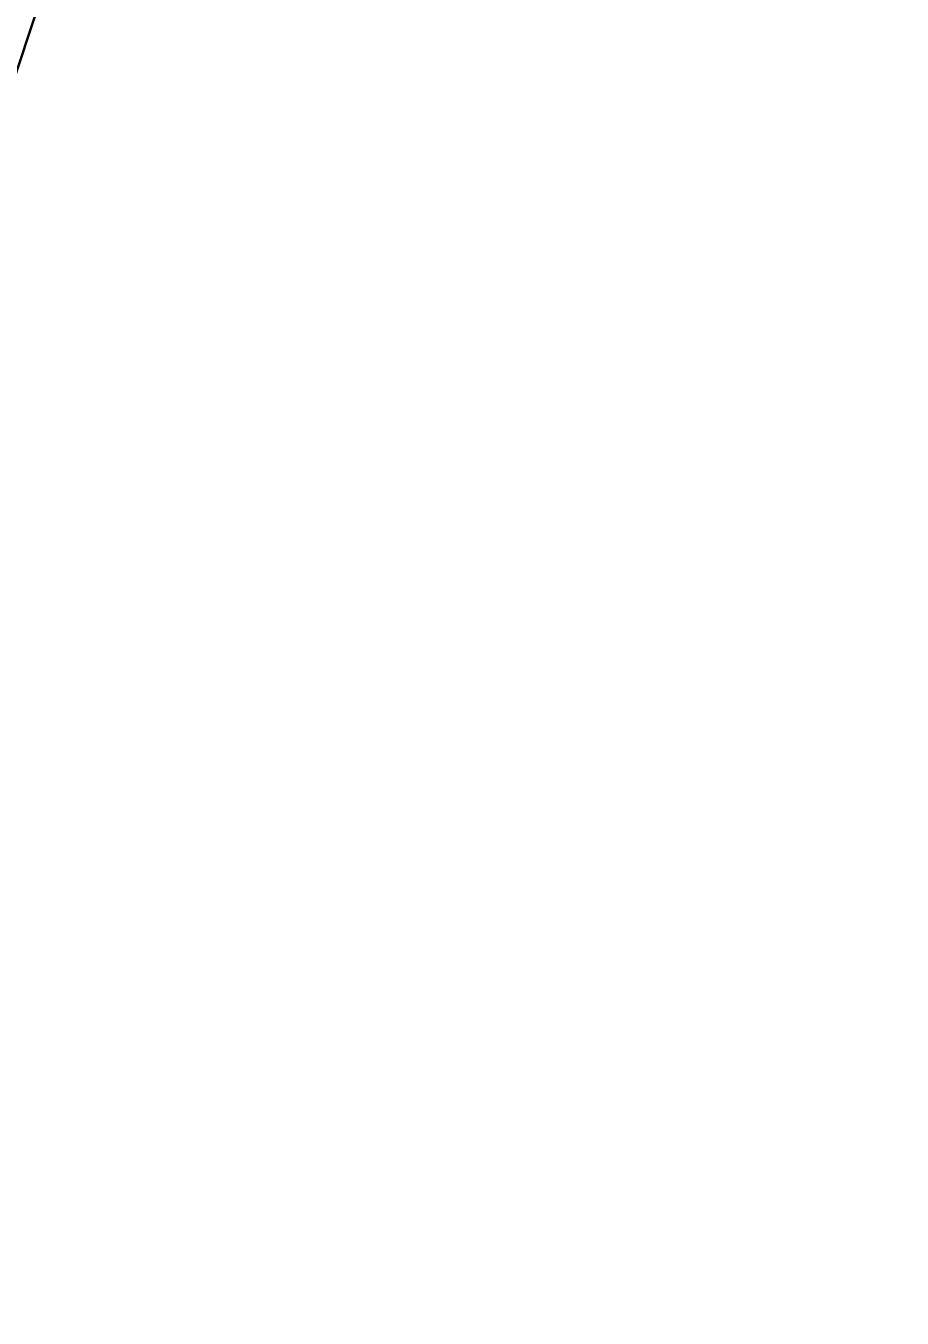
# Model space of a CAD drawing. Header units: metres. Extents: x 2682525 to 2683550, y 1250555 to 1251328.
# Drawn here: x 2683103.63 to 2683105.406, y 1250887.823 to 1250890.443 of the extents above; entities that cross this region are included whole.
import ezdxf

# ---------------------------------------------------------------- set-up
doc = ezdxf.new("R2010")
doc.units = ezdxf.units.M
doc.header["$PDMODE"] = 2
doc.header["$PDSIZE"] = -2
doc.linetypes.add('IMPORT-_23_ISO-07 Punktiert _2_', pattern=[8.889999999999997, 1.27, -7.619999999999997])
doc.linetypes.add('Verdeckt 0_75', pattern=[1.5, 0.75, -0.75])
for name, color, linetype, lineweight, true_color in [('2458 A U1_dwg-1', 9, 'Continuous', 18, 0x808080), ('_23_000 Linien-Punktlinie 0_10', 9, 'IMPORT-_23_ISO-07 Punktiert _2_', 18, 0x808080), ('_23_200 Materialien-Beton', 9, 'Continuous', 18, 0x808080), ('_23_200 Materialien-Kalksandstein', 9, 'Continuous', 18, 0x808080), ('_23_300 Bauteile 3D-Sanitärapparate', 9, 'Continuous', 18, 0x808080), ('_23_300 Bauteile 3D-Wand Aussen', 9, 'Continuous', 18, 0x808080), ('_23_600 Situation-Hoehenlinie primaer-Linien', 9, 'Continuous', 18, 0x808080), ('_23_800 Beschriftung-1_50-Text', 9, 'Continuous', 18, 0x808080), ('_23_Keine', 9, 'Continuous', 18, 0x808080), ('A-DETL-____-MBND-1', 7, 'Continuous', 18, 0xbf6000), ('A-DETL-____-MBND-3', 7, 'Verdeckt 0_75', 25, 0xbf6000), ('Bemassung', 9, 'Continuous', 18, 0x808080)]:
    doc.layers.add(name, color=color, linetype=linetype, lineweight=lineweight, true_color=true_color)
for name, color, linetype, lineweight in [('A-____-____-DIMS', 7, 'Continuous', 9), ('A-DETL-____-MBND', 7, 'Verdeckt 0_75', 18), ('A-DETL-____-MBND-2', 7, 'Verdeckt 0_75', 25), ('Bemassung-1', 7, 'Continuous', 18), ('G-____-____-DIMS', 7, 'Continuous', 9), ('P-PIPE-____-IDEN', 7, 'Continuous', 9)]:
    doc.layers.add(name, color=color, linetype=linetype, lineweight=lineweight)
doc.styles.add('Arial_29', font='arial.ttf', dxfattribs={"width": 0.9, "height": 124.9999999999999})
doc.styles.add('Arial_3', font='arial.ttf', dxfattribs={"height": 125})
doc.styles.add('Arial_31', font='arial.ttf', dxfattribs={"width": 0.9, "height": 200})
doc.styles.add('ISOCP_2', font='isocp___.ttf', dxfattribs={"height": 125.8608217592593})
doc.styles.add('ISOCP_3', font='isocp___.ttf', dxfattribs={"height": 75.51649305555554})
doc.styles.add('ISOCP_7', font='isocp___.ttf', dxfattribs={"height": 151.0329861111111})
doc.dimstyles.new('2_0_mm_-_Arial', dxfattribs={"dimscale": 304.8, "dimtxt": 204.051879991394, "dimasz": 0.2460629921259842, "dimexe": 0.3280839895013123, "dimexo": 0.3280840109072179, "dimgap": 0.08202099737532807, "dimtad": 1, "dimdec": 1, "dimlfac": 0.001, "dimrnd": 0.09999999999999999, "dimzin": 0, "dimdsep": 46, "dimtxsty": 'Arial_31', "dimblk1": 'OBLIQUE', "dimblk2": 'OBLIQUE', "dimsah": 1, "dimcen": 0.09, "dimdle": 0.3280839895013123, "dimazin": 0, "dimtfac": 1, "dimtdec": 4, "dimtix": 1, "dimtmove": 0, "dimatfit": 3, "dimfxl": 1, "dimtvp": 1, "dimtfill": 1, "dimtolj": 1, "dimtzin": 0, "dimarcsym": 2})
doc.dimstyles.new('2_0_mm_-_Arial_1', dxfattribs={"dimscale": 304.8, "dimtxt": 204.051879991394, "dimasz": 0.2460629921259842, "dimexe": 0.3280839895013123, "dimexo": 0.3280840109072179, "dimgap": 0.08202099737532807, "dimtad": 1, "dimdec": 1, "dimlfac": 0.001, "dimrnd": 0.09999999999999999, "dimzin": 0, "dimdsep": 46, "dimtxsty": 'Arial_31', "dimblk1": 'OBLIQUE', "dimblk2": 'OBLIQUE', "dimsah": 1, "dimcen": 0.09, "dimdle": 0.3280839895013123, "dimazin": 0, "dimtfac": 1, "dimtdec": 4, "dimtix": 1, "dimtmove": 2, "dimatfit": 3, "dimfxl": 1, "dimtvp": 1, "dimtfill": 1, "dimtolj": 1, "dimtzin": 0, "dimarcsym": 2})
pattern_1 = [(288.233, (0, 0), (47.4896000984631, 15.64410056500704), [])]

# ---------------------------------------------------------------- blocks, each defined once
blk = doc.blocks.new('2458 A U1_dwg_VW_SLASH-9046246-U01 Bodenplatte')
at = {"layer": 'Bemassung'}
for p, q in [((-56520.14879671347, -19516.87339881631), (-56632.40199822683, -19629.12660032968)), ((-56476.27539747017, -19572.99999957299), (-56688.51660840765, -19572.99999957299))]:
    blk.add_line(p, q, dxfattribs=at)
blk = doc.blocks.new('2458 A U1_dwg_VW_SLASH-9046248-U01 Bodenplatte')
at = {"layer": 'Bemassung'}
for p, q in [((-56520.14879671347, -19516.87339881631), (-56632.40199822683, -19629.12660032968)), ((-56476.27539747017, -19572.99999957299), (-56688.51660840765, -19572.99999957299))]:
    blk.add_line(p, q, dxfattribs=at)
blk = doc.blocks.new('2458 A U1_dwg-9041719-U01 Bodenplatte')
at = {"layer": '_23_200 Materialien-Kalksandstein'}
h = blk.add_hatch(dxfattribs=at)
h.set_pattern_fill('FP_6', color=256, style=0, pattern_type=2)
h.set_pattern_definition(pattern_1)
h.paths.add_polyline_path([(-55521.41366078718, -19697.67519878161), (-55521.41366078717, -16198.06214921346), (-55671.41366078718, -16348.06214921344), (-55671.41366078718, -19697.67519878161)])
h = blk.add_hatch(dxfattribs=at)
h.set_pattern_fill('FP_6', color=256, style=0, pattern_type=2)
h.set_pattern_definition(pattern_1)
h.paths.add_polyline_path([(-55521.41366078718, -19697.67519878161), (-55521.41366078717, -16198.06214921346), (-55671.41366078718, -16348.06214921344), (-55671.41366078718, -19697.67519878161)])
h = blk.add_hatch(dxfattribs=at)
h.set_pattern_fill('FP_6', color=256, style=0, pattern_type=2)
h.set_pattern_definition(pattern_1)
h.paths.add_polyline_path([(-57776.27539747025, -19947.67519878158), (-56831.2798395465, -19947.67519878158), (-56831.2798395465, -19747.67519878158), (-57776.27539747025, -19747.67519878158), (-57776.27539747025, -19814.54720087164)])
h.paths.add_polyline_path([(-56706.2798395465, -19947.67519878158), (-56276.27539747023, -19947.67519878158), (-56276.27539747024, -19747.67519878158), (-56706.2798395465, -19747.67519878158), (-56706.2798395465, -19814.54720087164)])
h = blk.add_hatch(dxfattribs=at)
h.set_pattern_fill('FP_6', color=256, style=0, pattern_type=2)
h.set_pattern_definition(pattern_1)
h.paths.add_polyline_path([(-57776.27539747025, -19947.67519878158), (-56831.2798395465, -19947.67519878158), (-56831.2798395465, -19747.67519878158), (-57776.27539747025, -19747.67519878158), (-57776.27539747025, -19814.54720087164)])
h.paths.add_polyline_path([(-56706.2798395465, -19947.67519878158), (-56276.27539747023, -19947.67519878158), (-56276.27539747024, -19747.67519878158), (-56706.2798395465, -19747.67519878158), (-56706.2798395465, -19814.54720087164)])
at = {"layer": '_23_000 Linien-Punktlinie 0_10'}
for p, q in [((-56831.2798395465, -17997.67721564275), (-59011.41474901475, -17997.67721564275)), ((-56831.2798395465, -17997.67721564275), (-59011.41474901475, -17997.67721564275)), ((-56114.17567330376, -17997.67721564275), (-56706.2798395465, -17997.67721564275)), ((-56114.17567330376, -17997.67721564275), (-56706.2798395465, -17997.67721564275)), ((-59011.41470151585, -18147.67519853089), (-56831.2798395465, -18147.67519853089)), ((-56831.2798395465, -18147.67519853089), (-59011.41470151585, -18147.67519853089)), ((-56706.2798395465, -18147.67519853089), (-56264.17365619191, -18147.67519853089)), ((-56264.17365619191, -18147.67519853089), (-56706.2798395465, -18147.67519853089)), ((-59011.41474901458, -18297.67519853086), (-56831.2798395465, -18297.67519853086)), ((-56831.2798395465, -18297.67519853086), (-59011.41474901458, -18297.67519853086)), ((-56706.2798395465, -18297.67519853086), (-56414.17365619189, -18297.67519853086)), ((-56414.17365619189, -18297.67519853086), (-56706.2798395465, -18297.67519853086)), ((-59011.41479651328, -18447.6751985309), (-56831.20131111678, -18447.6751985309)), ((-56831.20131111678, -18447.6751985309), (-59011.41479651328, -18447.6751985309)), ((-56706.35836797622, -18447.6751985309), (-56564.17365619192, -18447.6751985309)), ((-56564.17365619192, -18447.6751985309), (-56706.35836797622, -18447.6751985309)), ((-59011.41484401201, -18597.67519853091), (-56831.27769585337, -18597.67519853091)), ((-56831.27769585337, -18597.67519853091), (-59011.41484401201, -18597.67519853091)), ((-59011.41489151074, -18747.67519853087), (-56831.27769585337, -18747.67519853087)), ((-56831.27769585337, -18747.67519853087), (-59011.41489151074, -18747.67519853087)), ((-59011.41493900949, -18897.67519853092), (-56831.2798395465, -18897.67519853092)), ((-56831.2798395465, -18897.67519853092), (-59011.41493900949, -18897.67519853092)), ((-59011.41498650822, -19047.67519853087), (-56831.2798395465, -19047.67519853087)), ((-56831.2798395465, -19047.67519853087), (-59011.41498650822, -19047.67519853087)), ((-59011.41503400694, -19197.67519853088), (-56831.2798395465, -19197.67519853088)), ((-56831.2798395465, -19197.67519853088), (-59011.41503400694, -19197.67519853088)), ((-58728.70794997666, -19347.67519853085), (-56831.2798395465, -19347.67519853085)), ((-56831.2798395465, -19347.67519853085), (-58728.70794997666, -19347.67519853085)), ((-58578.70823813351, -19497.674910374), (-56831.2798395465, -19497.674910374)), ((-58578.70823813351, -19497.674910374), (-56831.2798395465, -19497.674910374))]:
    blk.add_line(p, q, dxfattribs=at)
at = {"layer": '_23_000 Linien-Punktlinie 0_10', "flags": 128}
blk.add_lwpolyline([(-56706.2798395465, -19497.674910374), (-55671.41366078716, -19497.674910374), (-55671.41366078716, -17997.67721564275), (-55937.39897800713, -17997.67721564275)], dxfattribs=at)
blk.add_lwpolyline([(-56706.2798395465, -19497.674910374), (-55671.41366078716, -19497.674910374), (-55671.41366078716, -17997.67721564275), (-55937.39897800713, -17997.67721564275)], dxfattribs=at)
for points in [[(-56087.39696089528, -18147.67519853089), (-55671.41323329869, -18147.67519853089)], [(-56237.39696089525, -18297.67519853086), (-55671.41328079745, -18297.67519853086)], [(-56387.39696089529, -18447.6751985309), (-55671.41332829618, -18447.6751985309)], [(-56537.39696089529, -18597.67519853091), (-55671.41337579488, -18597.67519853091)], [(-56687.39999253512, -18747.67519853087), (-55671.41342329359, -18747.67519853087)], [(-56706.2798395465, -18897.67519853092), (-55671.41347079232, -18897.67519853092)], [(-56706.2798395465, -19047.67519853087), (-55671.41351829104, -19047.67519853087)], [(-56706.2798395465, -19197.67519853088), (-55671.41356578974, -19197.67519853088)], [(-56706.2798395465, -19347.67519853085), (-55671.41361328846, -19347.67519853085)]]:
    blk.add_lwpolyline(points, close=True, dxfattribs=at)
at = {"layer": '_23_200 Materialien-Beton', "flags": 128}
for points in [[(-56831.2798395465, -19697.6751987816), (-57776.27539747025, -19697.6751987816), (-58444.91596565481, -19697.6751987816)], [(-58444.91596565481, -19697.6751987816), (-57776.27539747025, -19697.6751987816), (-56831.2798395465, -19697.6751987816)], [(-48601.41820672659, -19697.6751987816), (-56276.27539747024, -19697.6751987816), (-56706.2798395465, -19697.6751987816)], [(-56706.2798395465, -19697.6751987816), (-56276.27539747024, -19697.6751987816), (-48601.41820672659, -19697.6751987816)]]:
    blk.add_lwpolyline(points, dxfattribs=at)
at = {"layer": '_23_200 Materialien-Kalksandstein'}
blk.add_line((-57776.27539747025, -19747.67519878158), (-56831.2798395465, -19747.67519878158), dxfattribs=at)
at = {"layer": '_23_200 Materialien-Kalksandstein', "flags": 128}
blk.add_lwpolyline([(-56135.06600430908, -14798.06214921444), (-55985.06600430907, -14798.06214921444), (-55985.06600430907, -16198.06214921343), (-55521.4136607871, -16198.06214921343), (-55521.4136607871, -19697.67519878159), (-55521.4136607871, -16198.06214921344), (-55985.06600430907, -16198.06214921344), (-55985.06600430907, -14798.06214921445), (-56135.06600430908, -14798.06214921445), (-56135.06600430908, -16348.06214921343), (-55671.41366078711, -16348.06214921343), (-55671.41366078711, -19697.67519878159), (-55671.41366078711, -16348.06214921343), (-56135.06600430908, -16348.06214921343)], close=True, dxfattribs=at)
blk.add_lwpolyline([(-56831.2798395465, -19747.67519878158), (-57776.27539747025, -19747.67519878158), (-57776.27539747025, -19947.67519878158), (-56831.2798395465, -19947.67519878158)], dxfattribs=at)
at = {"layer": '_23_300 Bauteile 3D-Sanitärapparate', "flags": 128}
blk.add_lwpolyline([(-55721.4136607871, -17048.06214921347), (-55721.4136607871, -17648.06214921349), (-56321.4136607871, -17648.06214921349), (-56321.4136607871, -17048.06214921347)], close=True, dxfattribs=at)
blk.add_lwpolyline([(-55721.4136607871, -17048.06214921347), (-55721.4136607871, -17648.06214921349), (-56321.4136607871, -17648.06214921349), (-56321.4136607871, -17048.06214921347)], close=True, dxfattribs=at)
at = {"layer": '_23_300 Bauteile 3D-Wand Aussen', "flags": 128}
for points in [[(-56135.06600430915, -14798.06214921446), (-56135.06600430915, -16348.06214921344), (-55671.41366078718, -16348.06214921344), (-55671.41366078718, -19697.67519878161), (-56276.27539747024, -19697.67519878161), (-56706.2798395465, -19697.67519878161)], [(-56706.2798395465, -19697.67519878161), (-56276.27539747024, -19697.67519878161), (-55671.41366078718, -19697.67519878161), (-55671.41366078718, -16348.06214921344), (-56135.06600430915, -16348.06214921344), (-56135.06600430915, -14798.06214921446)]]:
    blk.add_lwpolyline(points, dxfattribs=at)
for points in [[(-56831.2798395465, -19697.67519878161), (-57776.27539747025, -19697.67519878161)], [(-56831.2798395465, -19747.67519878158), (-57776.27539747025, -19747.67519878158)]]:
    blk.add_lwpolyline(points, close=True, dxfattribs=at)
at = {"layer": 'Bemassung'}
for p, q in [((-56831.2798395465, -19336.08460073888), (-58740.29854776864, -19336.08460073888)), ((-58740.29854776864, -19336.08460073888), (-56831.2798395465, -19336.08460073888))]:
    blk.add_line(p, q, dxfattribs=at)
at = {"layer": 'Bemassung', "flags": 128}
for points in [[(-57530.69440808965, -19473.19277690657), (-57530.69440808965, -19585.43398784407), (-57530.69440808965, -14910.30336015195), (-57530.69440808965, -15022.54457108945), (-57530.69440808965, -14910.30336015195), (-57530.69440808965, -19585.43398784407)], [(-55671.41366078712, -16730.44034274918), (-55671.41366078712, -17825.55821240459), (-55671.41366078712, -16730.44034274918), (-55671.41366078712, -17825.55821240459)], [(-56831.2798395465, -16830.44034274917), (-57894.03418653282, -16830.44034274917)], [(-56576.27539747015, -19472.99999957301), (-56576.27539747015, -19694.67519878159)], [(-56706.2798395465, -19572.99999957301), (-56688.51660840772, -19572.99999957301)]]:
    blk.add_lwpolyline(points, close=True, dxfattribs=at)
for points in [[(-55895.89584516859, -19336.08460073888), (-55783.65463423108, -19336.08460073888), (-56706.2798395465, -19336.08460073888)], [(-56706.2798395465, -19336.08460073888), (-55783.65463423108, -19336.08460073888), (-55895.89584516859, -19336.08460073888)]]:
    blk.add_lwpolyline(points, dxfattribs=at)
for name in ['2458 A U1_dwg_VW_SLASH-9046246-U01 Bodenplatte', '2458 A U1_dwg_VW_SLASH-9046248-U01 Bodenplatte']:
    blk.add_blockref(name, (0, 0))
at = {"layer": '_23_600 Situation-Hoehenlinie primaer-Linien', "insert": (-58573.13348647959, -18574.71202263347), "char_height": 125.8608217592593, "width": 1319.578168362627, "attachment_point": 1, "line_spacing_factor": 1.478621465017729, "style": 'ISOCP_2'}
blk.add_mtext('BF       11.8m²', dxfattribs=at)
blk.add_mtext('BF       11.8m²', dxfattribs=at)
at = {"layer": '_23_800 Beschriftung-1_50-Text', "char_height": 75.51649305555554, "attachment_point": 1, "line_spacing_factor": 1.478621465017729, "style": 'ISOCP_3'}
for s, insert, width in [('Betonschwelle', (-57393.80601437198, -19501.60396338807), 872.9355608591884), ('Betonschwelle', (-57393.80601437198, -19501.60396338807), 872.9355608591884), ('ab RB +10cm', (-57390.4062268265, -19623.40176769173), 730.8297718821113), ('ab RB +10cm', (-57390.4062268265, -19623.40176769173), 730.8297718821113)]:
    blk.add_mtext(s, dxfattribs=dict(at, insert=insert, width=width))
at = {"layer": '_23_Keine', "attachment_point": 1, "line_spacing_factor": 1.478621465017729}
for s, insert, char_height, width, style in [('56.U110.01', (-57186.6628497459, -18045.49799234388), 151.0329861111111, 1157.082917082917, 'ISOCP_7'), ('56.U110.01', (-57186.6628497459, -18045.49799234388), 151.0329861111111, 1157.082917082917, 'ISOCP_7'), ('Waschen/Trocken', (-58564.46231117903, -18254.60990049607), 125.8608217592593, 1810.190564292322, 'ISOCP_2'), ('Waschen/Trocken', (-58564.46231117903, -18254.60990049607), 125.8608217592593, 1810.190564292322, 'ISOCP_2'), ('Waschen/Trocken', (-57179.45117919126, -18286.79799234377), 151.0329861111111, 2172.067932067932, 'ISOCP_7'), ('Waschen/Trocken', (-57179.45117919126, -18286.79799234377), 151.0329861111111, 2172.067932067932, 'ISOCP_7'), ('11.8m²', (-57197.48035556515, -18528.09799234404), 151.0329861111111, 710.4895104895105, 'ISOCP_7'), ('11.8m²', (-57197.48035556515, -18528.09799234404), 151.0329861111111, 710.4895104895105, 'ISOCP_7')]:
    blk.add_mtext(s, dxfattribs=dict(at, insert=insert, char_height=char_height, width=width, style=style))
at = {"layer": 'Bemassung-1', "attachment_point": 2, "line_spacing_factor": 1.478621465017729}
for s, insert, char_height, width, style in [('3.34', (-57128.70306560106, -19192.41801612942), 125.8608217592593, 422.9417206290471, 'ISOCP_2'), ('3.34', (-57128.70306560106, -19192.41801612942), 125.8608217592593, 422.9417206290471, 'ISOCP_2'), ('10', (-56643.50456437305, -19489.92719246032), 75.51649305555554, 121.8049619803519, 'ISOCP_3'), ('10', (-56643.50456437305, -19489.92719246032), 75.51649305555554, 121.8049619803519, 'ISOCP_3')]:
    blk.add_mtext(s, dxfattribs=dict(at, insert=insert, char_height=char_height, width=width, style=style))
blk = doc.blocks.new('PE-HD_Abzweigung - Standard-V33-U01 Bodenplatte')
at = {"layer": 'A-DETL-____-MBND-3'}
for points in [[(-62463.43054712787, -9873.946162672764), (-62408.7863137161, -9873.317977994147), (-62400.41504514575, -9872.706806306622), (-62400.41504514575, -9798.60390916663), (-62404.66021358535, -9797.364703931902), (-62433.04235013363, -9786.369480897705), (-62463.43054712787, -9773.966156674762), (-62400.41504514575, -9621.09448627635), (-62400.41504514575, -9572.766788312618), (-62408.78631371607, -9573.381312506559), (-62447.23727328891, -9573.966240933652), (-62507.47159022406, -9573.632794759882), (-62525.4107577595, -9573.079896590098), (-62525.34696543414, -9872.696455463078), (-62520.25957892588, -9873.16588190089), (-62500.8385731284, -9873.676342799141), (-62471.25541422456, -9873.924243677135)], [(-62400.41504514575, -9798.60390916663), (-62277.32743984192, -9675.516222930824), (-62281.30153110214, -9672.20552815346), (-62295.39520636504, -9658.833753616014), (-62327.92819207868, -9626.653247054348), (-62360.23495161149, -9593.491945161968), (-62365.71979815998, -9587.138030164007), (-62400.41504514575, -9621.833277149775), (-62463.43054712787, -9773.966156674762), (-62409.62141824341, -9795.545084524369), (-62401.53802445701, -9798.40339825182)]]:
    blk.add_hatch(color=256, dxfattribs=at).paths.add_polyline_path(points)
at = {"layer": 'A-DETL-____-MBND-2'}
for p, q in [((-62525.41290145263, -9572.756437469077), (-62525.41290145263, -9872.696455463076)), ((-62462.91290145255, -9872.696455463067), (-62462.91290145255, -9572.756437469065)), ((-62365.71399482826, -9587.129195192405), (-62400.46699319545, -9621.882193559582)), ((-62400.41290145262, -9621.904599093074), (-62400.41290145262, -9572.75643746908)), ((-62462.91290145255, -9772.716449465066), (-62321.51982100403, -9631.32336901655)), ((-62400.42182708973, -9798.613722750506), (-62277.32564717995, -9675.517542840722)), ((-62400.41290145262, -9872.696455463078), (-62400.41290145262, -9798.592174356345))]:
    blk.add_line(p, q, dxfattribs=at)
for centre, major_axis, ratio, start_param, end_param in [((-62462.91290145255, -9572.756437469065), (62.49999999999672, 0), 0.0199960011996034, 3.133310228091712, 6.274902881682954), ((-62462.91290145255, -9572.756437469065), (62.49999999999665, 0), 0.01999600119963228, 6.274902881682967, 9.416495535271311), ((-62321.51982100403, -9631.32336901655), (-44.19417382416116, 44.19417382415956), 0.01999600119949969, 0.00828242549749092, 3.149875079087278), ((-62321.51982100403, -9631.32336901655), (-44.19417382416118, 44.19417382415951), 0.01999600119958201, 3.149875079087195, 6.291467732676995), ((-62462.91290145255, -9872.696455463067), (62.49999999999672, 0), 0.0199960011996034, 3.133310228091712, 6.274902881681499), ((-62462.91290145255, -9872.696455463067), (62.49999999999665, 0), 0.01999600119963252, 6.274902881681511, 9.416495535271311)]:
    blk.add_ellipse(centre, major_axis=major_axis, ratio=ratio, start_param=start_param, end_param=end_param, dxfattribs=at)
for points, knots in [([(-62463.43054712779, -9773.96615667475), (-62460.80485798253, -9767.591624075167), (-62455.50707702601, -9754.85340486928), (-62447.60441312222, -9735.755136586844), (-62439.7253019686, -9716.733846063566), (-62433.20663441169, -9701.010793750875), (-62428.0563704665, -9688.544986156963), (-62424.2141391967, -9679.297758259248), (-62421.06252618119, -9671.671113097067), (-62418.58510565392, -9665.638091804758), (-62416.71669680682, -9661.198605084235), (-62414.88535839987, -9656.790657892792), (-62413.11020907729, -9652.40575258738), (-62411.64892852978, -9648.840781216157), (-62410.63230499854, -9646.418758095642), (-62410.05330726977, -9645.058631814332), (-62409.61919175904, -9644.055328384424), (-62409.18903705355, -9643.0539332807), (-62408.62526361772, -9641.705025054622), (-62407.66005541567, -9639.335103969574), (-62406.33908773043, -9635.989593685665), (-62405.09325491437, -9632.89978601276), (-62404.1519236441, -9630.69498739742), (-62403.47712232759, -9629.216943421101), (-62402.84464816492, -9627.8941381754), (-62402.07477723335, -9626.270762237398), (-62400.94357401489, -9623.84112345768), (-62400.44457901735, -9622.450572536518), (-62400.41504514567, -9621.833277149763)], [0, 0, 0, 0, 0.1111111111111111, 0.2222222222222222, 0.3333333333333333, 0.4444444444444444, 0.5, 0.5555555555555556, 0.6111111111111112, 0.6388888888888888, 0.6666666666666666, 0.6944444444444444, 0.7222222222222222, 0.75, 0.7638888888888888, 0.7708333333333333, 0.7777777777777778, 0.7847222222222223, 0.7916666666666667, 0.8055555555555556, 0.8333333333333333, 0.861111111111111, 0.875, 0.8888888888888888, 0.9027777777777777, 0.9166666666666666, 0.9444444444444444, 1, 1, 1, 1]), ([(-62400.41504514567, -9621.833277149763), (-62400.385511274, -9622.307970389404), (-62400.80061263644, -9623.495984158915), (-62401.84372358811, -9625.71294939342), (-62402.56615849384, -9627.221804634484), (-62403.16445976673, -9628.462109226224), (-62403.80675273223, -9629.861671100649), (-62404.70708221275, -9631.967482639113), (-62405.90549018944, -9634.942796621604), (-62407.18311522089, -9638.183668482907), (-62408.11958544287, -9640.484209946668), (-62408.66733365108, -9641.794429850903), (-62409.08562559846, -9642.76718572312), (-62409.50811905636, -9643.74243103549), (-62410.07205471881, -9645.066194271987), (-62411.06331824754, -9647.426992930517), (-62412.49093704492, -9650.910697648063), (-62414.22892068143, -9655.20587705008), (-62416.0252373501, -9659.529274285986), (-62417.86093372766, -9663.889786118882), (-62420.2984657418, -9669.826508021817), (-62423.4051907148, -9677.344783862956), (-62427.20070576606, -9686.47922883232), (-62432.29752190569, -9698.816002009165), (-62438.76373033223, -9714.41240677782), (-62446.59979292798, -9733.329768888876), (-62454.47730174161, -9752.36730741145), (-62459.76956663205, -9765.092209655795), (-62462.39525577731, -9771.46674225538)], [0, 0, 0, 0, 0.05555555555555555, 0.08333333333333333, 0.09722222222222221, 0.1111111111111111, 0.125, 0.1388888888888889, 0.1666666666666667, 0.1944444444444444, 0.2083333333333333, 0.2152777777777778, 0.2222222222222222, 0.2291666666666667, 0.2361111111111111, 0.25, 0.2777777777777778, 0.3055555555555556, 0.3333333333333333, 0.361111111111111, 0.3888888888888888, 0.4444444444444444, 0.5, 0.5555555555555556, 0.6666666666666666, 0.7777777777777778, 0.8888888888888888, 1, 1, 1, 1]), ([(-62462.39525577731, -9771.46674225538), (-62458.90459469763, -9772.926277254748), (-62451.91085362195, -9775.816938349482), (-62441.69754852302, -9780.117141948294), (-62432.00470335146, -9784.231877539574), (-62423.10612375516, -9788.059154397897), (-62415.28155151369, -9791.477268994484), (-62407.73758174419, -9794.846481203516), (-62401.84148129667, -9797.614717367258), (-62400.36787486651, -9798.484227848237), (-62400.41504514567, -9798.603909166619)], [0, 0, 0, 0, 0.1111111111111111, 0.2222222222222222, 0.3333333333333333, 0.4444444444444444, 0.5555555555555556, 0.6666666666666666, 0.8333333333333333, 1, 1, 1, 1]), ([(-62400.41504514567, -9798.603909166619), (-62400.47793885122, -9798.748011749267), (-62403.41340029646, -9797.898234124556), (-62416.28781152229, -9793.049399232079), (-62433.44451972953, -9786.243824096824), (-62450.30957287732, -9779.368297210525), (-62459.0672207782, -9775.790575423962), (-62463.43054712779, -9773.96615667475)], [0, 0, 0, 0, 0.2222222222222222, 0.4444444444444444, 0.7222222222222222, 0.8611111111111112, 1, 1, 1, 1])]:
    blk.add_open_spline(points, degree=3, knots=knots, dxfattribs=at)
blk = doc.blocks.new('PE-HD_Bogen - Standard-V34-U01 Bodenplatte')
at = {"layer": 'A-DETL-____-MBND-3'}
for points in [[(-60929.28263923423, -8239.086187246718), (-60908.87838181448, -8218.681929826967), (-60919.25185775429, -8206.178818030243), (-60926.78876259482, -8192.398136783157), (-60930.97546872656, -8178.279016739059), (-60931.52665904548, -8164.783652595985), (-60928.4047708422, -8152.831731118164), (-60921.82255563865, -8143.237756002815), (-60943.0100665726, -8164.783652595986), (-60948.80902826194, -8173.235988537913), (-60951.93091646522, -8185.187910015729), (-60951.37972614631, -8198.683274158797), (-60947.19302001457, -8212.802394202901), (-60938.39454398342, -8228.103642493), (-60929.50552287519, -8238.817546426928)], [(-60929.76849992617, -8239.57204793867), (-60929.50552287519, -8238.817546426928), (-60939.65611517401, -8226.583075449986), (-60947.19302001457, -8212.802394202901), (-60951.37972614631, -8198.683274158797), (-60951.93091646522, -8185.187910015729), (-60948.80902826194, -8173.235988537913), (-60943.34264229172, -8164.783652595991), (-60973.07896699753, -8194.49416736171), (-60971.80180717956, -8196.228767455517), (-60953.75706350758, -8215.284057970066), (-60930.03009602604, -8239.309070887672)], [(-60958.61870803459, -8268.422256047093), (-60930.03009602604, -8239.309070887672), (-60967.59992378077, -8200.856917331292), (-60973.07896699753, -8194.49416736171), (-61001.92917510596, -8223.344375470127), (-61000.65201528797, -8225.07897556394), (-60989.60987631929, -8236.913424331771), (-60970.02689032547, -8256.953850601421)], [(-60875.38436200324, -8261.73446447771), (-60863.43244052542, -8258.612576274427), (-60853.83846541007, -8252.030361070878), (-60833.43420799032, -8231.626103651133), (-60843.02818310567, -8238.20831885469), (-60854.9801045835, -8241.33020705796), (-60868.47546872656, -8240.779016739058), (-60882.59458877066, -8236.592310607319), (-60896.37527001775, -8229.055405766774), (-60908.87838181448, -8218.681929826967), (-60929.01399841444, -8239.309070887672), (-60916.77952743749, -8249.459663186519), (-60902.99884619041, -8256.996568027062), (-60888.8797261463, -8261.18327415879), (-60885.50446884982, -8261.321129582764)], [(-60913.54082745765, -8311.732723118443), (-60884.69061934922, -8282.882515010033), (-60886.42521944303, -8281.60535519205), (-60905.48050996337, -8263.560611514438), (-60929.76849992617, -8239.57204793867), (-60958.61870803459, -8268.422256047093), (-60919.90357742721, -8306.25367990167), (-60915.27542755145, -8310.455563300466)], [(-60884.69061934922, -8282.882515010033), (-60854.9801045835, -8252.813614585086), (-60863.43244052542, -8258.612576274427), (-60875.38436200324, -8261.73446447771), (-60888.8797261463, -8261.18327415879), (-60904.71569442483, -8256.057592548521), (-60918.30009448052, -8248.198091995915), (-60929.50552287518, -8239.30907088767), (-60929.50552287518, -8239.833644038525), (-60891.0533693188, -8277.403471793259), (-60886.42521944303, -8281.60535519205)]]:
    blk.add_hatch(color=256, dxfattribs=at).paths.add_polyline_path(points)
at = {"layer": 'A-DETL-____-MBND-2'}
for p, q in [((-60921.82255563865, -8143.23775600281), (-60942.22681305838, -8163.642013422549)), ((-60973.07896699753, -8194.494167361712), (-61001.92917510596, -8223.344375470127)), ((-60910.81351674808, -8220.61706476059), (-60877.62838181444, -8187.431929826949)), ((-60910.81351674808, -8220.61706476059), (-60957.73500128175, -8267.538549294262)), ((-60853.83846541007, -8252.03036107089), (-60833.43420799034, -8231.626103651139)), ((-60913.54082745765, -8311.732723118444), (-60884.69061934922, -8282.882515010035))]:
    blk.add_line(p, q, dxfattribs=at)
at = {"layer": 'A-DETL-____-MBND-2', "flags": 128}
for points in [[(-60973.07896699755, -8194.494167361703), (-60957.28854114073, -8178.70374150489), (-60943.64713771281, -8165.062338076994), (-60942.2268130584, -8163.642013422556)], [(-60853.83846541008, -8252.030361070878), (-60867.09139518239, -8265.283290843188), (-60882.72627432516, -8280.918169985962), (-60884.69061934922, -8282.882515010033)]]:
    blk.add_lwpolyline(points, dxfattribs=at)
at = {"layer": 'A-DETL-____-MBND-2'}
for centre, major_axis, ratio, start_param, end_param in [((-60877.62838181444, -8187.431929826949), (-44.19417382415914, 44.19417382415786), 0.7071067811865489, 4.712388980384665, 7.85398163397455), ((-60877.62838181444, -8187.431929826949), (-44.19417382415335, 44.19417382416363), 0.7071067811864769, 1.570796326795056, 4.712388980384757), ((-60957.73500128175, -8267.538549294262), (-44.1941738241584, 44.19417382416043), 0.01999600119949063, 4.712388980384747, 7.853981633974602), ((-60957.73500128175, -8267.538549294262), (-44.19417382415845, 44.19417382415854), 0.01999600119959394, 1.570796326795016, 4.712388980384747)]:
    blk.add_ellipse(centre, major_axis=major_axis, ratio=ratio, start_param=start_param, end_param=end_param, dxfattribs=at)
blk = doc.blocks.new('PE-HD_Bogen - Standard-V35-U01 Bodenplatte')
at = {"layer": 'A-DETL-____-MBND-3'}
for points in [[(-60876.55632767664, -8186.359875689122), (-60856.63590275764, -8166.060513388147), (-60867.19204338928, -8153.116339563989), (-60875.1467475799, -8137.379364231344), (-60878.64646616084, -8123.776045090096), (-60878.94192924188, -8111.716901828854), (-60875.13416958509, -8099.169324878599), (-60870.27135588232, -8091.686556246483), (-60890.49781265273, -8112.36934293836), (-60896.08271670435, -8120.509676980292), (-60899.20460490762, -8132.461598458125), (-60898.65341458872, -8145.95696260119), (-60894.46670845701, -8160.076082645319), (-60885.15748964553, -8175.992927300563), (-60878.21030785098, -8184.366339564027)], [(-60856.46407215686, -8166.267620169328), (-60856.46407215687, -8165.912654756932), (-60866.8375480967, -8151.551521635554), (-60872.43315569459, -8138.042529882911), (-60874.56279155154, -8121.866339563999), (-60872.43315569459, -8105.690149245088), (-60866.18937928807, -8090.616339564008), (-60856.25696537568, -8077.672165739823), (-60873.07592200737, -8096.169305062922), (-60875.99046118465, -8100.417421460597), (-60879.11234938784, -8112.369342938338), (-60878.56115906894, -8125.864707081402), (-60874.37445293723, -8139.983827125532), (-60865.00699546883, -8155.970866616371), (-60856.59124543947, -8166.114338686899)], [(-60822.65805044565, -8209.008152920102), (-60810.70612896782, -8205.886264716826), (-60801.11215385247, -8199.304049513268), (-60782.9456235247, -8180.53299167061), (-60790.61387344809, -8185.794009197091), (-60802.56579492586, -8188.915897400321), (-60816.06115906894, -8188.364707081404), (-60830.18027911306, -8184.178000949695), (-60844.74219580373, -8175.992927300535), (-60856.46407215686, -8166.267620169328), (-60876.55632767664, -8186.359875689122), (-60864.05321587991, -8196.733351628913), (-60850.27253463284, -8204.270256469483), (-60836.15341458872, -8208.456962601196)], [(-60802.56579492586, -8188.915897400321), (-60790.61387344809, -8185.794009197091), (-60780.59688013494, -8178.765024511), (-60767.86861772736, -8166.060513388149), (-60780.81279155154, -8175.992927300543), (-60795.88660123262, -8182.236703707064), (-60813.49336535575, -8184.178000949685), (-60830.18027911307, -8181.432592060591), (-60843.96096036015, -8175.500313556528), (-60855.83703398662, -8166.787855889743), (-60841.98705501865, -8177.720660787846), (-60827.57581622467, -8184.950295590636), (-60816.06115906894, -8188.364707081404), (-60810.70612896784, -8188.583422243017)]]:
    blk.add_hatch(color=256, dxfattribs=at).paths.add_polyline_path(points)
at = {"layer": 'A-DETL-____-MBND-2'}
for p, q in [((-60869.40824598105, -8090.823446345212), (-60889.50050150078, -8110.915701864947)), ((-60812.06279155149, -8121.866339564011), (-60845.30632767662, -8155.109875689132)), ((-60801.11215385247, -8199.304049513266), (-60781.01989833274, -8179.211793993531))]:
    blk.add_line(p, q, dxfattribs=at)
at = {"layer": 'A-DETL-____-MBND-2', "flags": 128}
for points in [[(-60856.25696537568, -8077.672165739823), (-60837.64581142055, -8064.842142117843), (-60815.68809027375, -8059.471570478972), (-60793.25613638099, -8062.262986291747), (-60773.28431954397, -8072.851238740323), (-60767.8686177274, -8077.672165739863)], [(-60856.25696537573, -8166.060513388195), (-60869.08698899772, -8147.449359432951), (-60874.45756063656, -8125.491638286218), (-60871.66614482379, -8103.059684393473), (-60861.07789237528, -8083.087867556472), (-60856.25696537568, -8077.672165739823)], [(-60869.40824598102, -8090.823446345177), (-60860.24390383805, -8081.659104202215), (-60856.34828210926, -8077.763482473416), (-60856.25696537568, -8077.672165739823)], [(-60767.8686177274, -8077.672165739863), (-60755.03859410531, -8096.283319695031), (-60749.66802246652, -8118.241040841805), (-60752.45943827929, -8140.672994734562), (-60763.04769072783, -8160.644811571589), (-60767.86861772736, -8166.060513388149)], [(-60767.86861772736, -8166.060513388149), (-60786.47977168257, -8178.890537010219), (-60808.43749282934, -8184.261108649057), (-60830.86944672205, -8181.469692836228), (-60850.84126355911, -8170.881440387706), (-60856.25696537573, -8166.060513388195)], [(-60767.86861772736, -8166.060513388149), (-60770.75968576562, -8168.951581426401), (-60779.06059428903, -8177.252489949817), (-60781.01989833274, -8179.211793993531)]]:
    blk.add_lwpolyline(points, dxfattribs=at)
at = {"layer": 'A-DETL-____-MBND-2'}
for start, end in [(44.99999999999941, 224.9999999999973), (224.9999999999984, 45.00000000000059)]:
    blk.add_arc((-60812.06279155149, -8121.866339564008), 62.49999999999898, start, end, dxfattribs=at)
for major_axis, ratio, start_param, end_param in [((-44.19417382415953, 44.1941738241593), 0.7071067811865137, 4.712388980384735, 7.853981633974452), ((-44.19417382415392, 44.19417382416582), 0.7071067811864239, 1.570796326794956, 4.712388980384832)]:
    blk.add_ellipse((-60845.30632767662, -8155.109875689132), major_axis=major_axis, ratio=ratio, start_param=start_param, end_param=end_param, dxfattribs=at)
blk = doc.blocks.new('_Oblique')
at = {"color": 0, "linetype": 'ByBlock', "lineweight": -2}
blk.add_line((-0.5, -0.5), (0.5, 0.5), dxfattribs=at)
blk = doc.blocks.new('*D1807')
at = {"layer": 'A-____-____-DIMS', "color": 0, "lineweight": -2, "transparency": 16777216}
for p, q in [((2683068.897622096, 1250867.009540824), (2683135.861756529, 1250900.785341326)), ((2683053.688199543, 1250859.338114525), (2683068.897622096, 1250867.009540824)), ((2683053.688199543, 1250859.338114525), (2682986.72406511, 1250825.562314023)), ((2683113.74310552, 1250778.098576879), (2683113.932022766, 1250777.724028246)), ((2683098.698719751, 1250770.099947516), (2683098.722600213, 1250770.052601948))]:
    blk.add_line(p, q, dxfattribs=at)
at = {"layer": 'A-____-____-DIMS', "color": 0, "lineweight": -2, "transparency": 16777216, "xscale": 74.99999999999999, "yscale": 74.99999999999999, "zscale": 74.99999999999999}
for p, rotation in [((2683068.897622096, 1250867.009540824), 206.7657572042305), ((2683053.688199543, 1250859.338114525), 26.76575720423048)]:
    blk.add_blockref('_Oblique', p, dxfattribs=dict(at, rotation=rotation))
at = {"layer": 'A-____-____-DIMS', "color": 0, "transparency": 16777216, "insert": (2683004.047613651, 1250976.668747653), "char_height": 200, "width": 911.641014607705, "attachment_point": 5, "rotation": 26.76575720423047, "style": 'Arial_31', "bg_fill": 3, "box_fill_scale": 1.1, "bg_fill_color": 256, "bg_fill_true_color": 13158600, "bg_fill_transparency": 0}
blk.add_mtext('\\A1;0.0', dxfattribs=at)
at = {"layer": 'Defpoints', "color": 0, "transparency": 16777216}
for p in [(2683068.708701911, 1250867.384095282), (2683068.897622096, 1250867.009540824), (2683053.664316143, 1250859.385465919)]:
    blk.add_point(p, dxfattribs=at)
blk = doc.blocks.new('*D1808')
at = {"layer": 'A-____-____-DIMS', "color": 0, "lineweight": -2, "transparency": 16777216}
for p, q in [((2683101.306229421, 1250883.356000871), (2683168.270363854, 1250917.131801374)), ((2683068.897622741, 1250867.009539544), (2683001.933488308, 1250833.233739042)), ((2683146.196746825, 1250794.355752247), (2683146.340630091, 1250794.070488293)), ((2683113.74310552, 1250778.098576879), (2683113.932023411, 1250777.724026967))]:
    blk.add_line(p, q, dxfattribs=at)
at = {"layer": 'A-____-____-DIMS', "color": 0, "transparency": 16777216, "insert": (2682617.72699169, 1250788.948338999), "char_height": 200, "width": 911.641014607705, "attachment_point": 1, "rotation": 26.76575720423047, "line_spacing_factor": 0.9417779076525878, "style": 'Arial_31', "bg_fill": 3, "box_fill_scale": 1.1, "bg_fill_color": 256, "bg_fill_true_color": 13158600, "bg_fill_transparency": 0}
blk.add_mtext('\\A1;0.0', dxfattribs=at)
at = {"layer": 'A-____-____-DIMS', "color": 0, "lineweight": -2, "transparency": 16777216}
blk.add_line((2683068.897622741, 1250867.009539544), (2683101.306229421, 1250883.356000871), dxfattribs=at)
at = {"layer": 'Defpoints', "color": 0, "transparency": 16777216}
for p in [(2683101.162343216, 1250883.641270651), (2683101.306229421, 1250883.356000871), (2683068.708701911, 1250867.384095282)]:
    blk.add_point(p, dxfattribs=at)
at = {"layer": 'A-____-____-DIMS', "color": 0, "lineweight": -2, "transparency": 16777216, "xscale": 74.99999999999999, "yscale": 74.99999999999999, "zscale": 74.99999999999999}
for p, rotation in [((2683101.306229421, 1250883.356000871), 206.7657572042305), ((2683068.897622741, 1250867.009539544), 26.76575720423048)]:
    blk.add_blockref('_Oblique', p, dxfattribs=dict(at, rotation=rotation))
blk = doc.blocks.new('*D1809')
at = {"layer": 'A-____-____-DIMS', "color": 0, "lineweight": -2, "transparency": 16777216}
for p, q in [((2683132.910514814, 1250899.296771893), (2683199.874649247, 1250933.072572396)), ((2683101.30623005, 1250883.355999624), (2683132.910514814, 1250899.296771893)), ((2683101.30623005, 1250883.355999624), (2683034.342095617, 1250849.580199121)), ((2683177.801724807, 1250810.295150137), (2683177.944915484, 1250810.011259315)), ((2683146.196746825, 1250794.355752247), (2683146.34063072, 1250794.070487046))]:
    blk.add_line(p, q, dxfattribs=at)
at = {"layer": 'A-____-____-DIMS', "color": 0, "lineweight": -2, "transparency": 16777216, "xscale": 74.99999999999999, "yscale": 74.99999999999999, "zscale": 74.99999999999999}
for p, rotation in [((2683132.910514814, 1250899.296771893), 206.7657572042305), ((2683101.30623005, 1250883.355999624), 26.76575720423048)]:
    blk.add_blockref('_Oblique', p, dxfattribs=dict(at, rotation=rotation))
at = {"layer": 'A-____-____-DIMS', "color": 0, "transparency": 16777216, "insert": (2683059.863075263, 1251004.821305737), "char_height": 200, "width": 911.641014607705, "attachment_point": 5, "rotation": 26.76575720423047, "style": 'Arial_31', "bg_fill": 3, "box_fill_scale": 1.1, "bg_fill_color": 256, "bg_fill_true_color": 13158600, "bg_fill_transparency": 0}
blk.add_mtext('\\A1;0.0', dxfattribs=at)
at = {"layer": 'Defpoints', "color": 0, "transparency": 16777216}
for p in [(2683132.767321199, 1250899.58066854), (2683132.910514814, 1250899.296771893), (2683101.162343216, 1250883.641270651)]:
    blk.add_point(p, dxfattribs=at)

msp = doc.modelspace()

# ---------------------------------------------------------------- hatches: boundary and pattern name
at = {"layer": 'A-DETL-____-MBND-1'}
for points in [[(2683104.808429898, 1250889.056477623), (2683104.856918693, 1250889.081662068), (2683104.863670527, 1250889.085739967), (2683103.727293144, 1250891.338729805), (2683103.725537356, 1250891.337481934), (2683103.711346665, 1250891.329696864), (2683103.672052515, 1250891.309467461), (2683104.793687099, 1250889.085706801)], [(2683104.80841534, 1250889.056470328), (2683104.808429879, 1250889.056477661), (2683103.672052515, 1250891.309467461), (2683103.623443904, 1250891.285649801), (2683103.61596766, 1250891.281878886), (2683104.752063634, 1250889.029446971), (2683104.756876208, 1250889.031348609), (2683104.774446236, 1250889.039638974), (2683104.808198622, 1250889.056361733)], [(2683105.355294396, 1250890.126140215), (2683105.368778321, 1250890.135326522), (2683105.379425203, 1250890.147689709), (2683105.386509473, 1250890.162387246), (2683105.389548349, 1250890.178417521), (2683105.388334737, 1250890.194688097), (2683105.382951344, 1250890.21009016), (2683105.373765038, 1250890.223574086), (2683105.36140185, 1250890.234220968), (2683105.346704313, 1250890.241305237), (2683105.330674038, 1250890.244344113), (2683105.314403463, 1250890.243130502), (2683105.299001399, 1250890.237747108), (2683105.285517473, 1250890.228560802), (2683105.274870592, 1250890.216197615), (2683105.267786322, 1250890.201500078), (2683105.264747446, 1250890.185469803), (2683105.265961058, 1250890.169199227), (2683105.271344451, 1250890.153797164), (2683105.280530757, 1250890.140313238), (2683105.292893944, 1250890.129666356), (2683105.307591482, 1250890.122582087), (2683105.323621756, 1250890.119543211), (2683105.339892332, 1250890.120756822)], [(2683105.279499108, 1250890.037310453), (2683105.298608787, 1250890.095316001), (2683105.283716075, 1250890.101807837), (2683105.270780664, 1250890.110717789), (2683105.260684081, 1250890.12143866), (2683105.254114392, 1250890.13323984), (2683105.25151931, 1250890.145317098), (2683105.252432433, 1250890.15489486), (2683105.233966007, 1250890.098841841), (2683105.232409632, 1250890.08731155), (2683105.235004713, 1250890.075234292), (2683105.241574402, 1250890.063433112), (2683105.251670985, 1250890.05271224), (2683105.264606396, 1250890.043802288), (2683105.267649527, 1250890.042475767)], [(2683105.323621756, 1250890.119543211), (2683105.307285015, 1250890.122729805), (2683105.307816767, 1250890.122463758), (2683105.32282119, 1250890.119691144)], [(2683105.337821978, 1250890.041361586), (2683105.347087389, 1250890.049531456), (2683105.352689158, 1250890.059729009), (2683105.370950079, 1250890.116189465), (2683105.366197067, 1250890.107537004), (2683105.356931656, 1250890.099367135), (2683105.344634026, 1250890.093781712), (2683105.330142239, 1250890.091161374), (2683105.314443887, 1250890.091684691), (2683105.298608787, 1250890.095316001), (2683105.279499108, 1250890.037310453), (2683105.295334209, 1250890.033679142), (2683105.31103256, 1250890.033155825), (2683105.325524347, 1250890.035776163)], [(2683104.960094834, 1250889.06779021), (2683105.257488458, 1250889.970499291), (2683105.206275351, 1250889.98802914), (2683105.198517933, 1250889.9912427), (2683104.901134096, 1250889.088528661), (2683104.906149162, 1250889.086368886), (2683104.924542802, 1250889.079780227), (2683104.952660976, 1250889.070260976)], [(2683105.019847459, 1250889.049420789), (2683105.317241084, 1250889.952129869), (2683105.31270021, 1250889.953157963), (2683105.299577967, 1250889.957018479), (2683105.257488458, 1250889.970499291), (2683104.960588171, 1250889.067629121), (2683105.011950402, 1250889.051377772), (2683105.019726575, 1250889.04944123)], [(2683104.94561569, 1250888.7844921), (2683104.993661484, 1250888.809425606), (2683105.000856319, 1250888.813754444), (2683104.998809195, 1250888.813084178), (2683104.984113896, 1250888.806299548), (2683104.944490056, 1250888.786723792), (2683104.896444262, 1250888.761790287), (2683104.889249426, 1250888.757461448), (2683104.891296551, 1250888.758131715), (2683104.905991849, 1250888.764916344), (2683104.931153518, 1250888.777245272)], [(2683105.756143913, 1250887.177533113), (2683105.80528762, 1250887.203088535), (2683105.811384542, 1250887.206795457), (2683105.000856319, 1250888.813754444), (2683104.999100531, 1250888.812506574), (2683104.98490984, 1250888.804721504), (2683104.94561569, 1250888.7844921), (2683105.748935245, 1250887.191825069)], [(2683105.756143913, 1250887.177533113), (2683104.94561569, 1250888.7844921), (2683104.897007079, 1250888.760674441), (2683104.889249426, 1250888.757461448), (2683105.700109258, 1250887.150611036), (2683105.70582096, 1250887.152952109), (2683105.724670358, 1250887.161912587), (2683105.751802264, 1250887.175357563)]]:
    msp.add_hatch(color=256, dxfattribs=at).paths.add_polyline_path(points)

# ---------------------------------------------------------------- linework, layer by layer
at = {"layer": 'A-DETL-____-MBND'}
msp.add_open_spline([(2683066.009390901, 1250869.679863096), (2683066.288205003, 1250869.551325586), (2683067.039320472, 1250869.18605556), (2683068.808618498, 1250868.554809036), (2683071.657237757, 1250869.494124548), (2683074.467321273, 1250871.018365242), (2683078.195421315, 1250872.859749516), (2683083.158512379, 1250875.383371573), (2683088.800458998, 1250878.256991499), (2683094.67246607, 1250881.112386641), (2683097.951854891, 1250882.94699488), (2683100.081408632, 1250883.879558791), (2683100.187642982, 1250884.43076455), (2683100.919117485, 1250885.016465895), (2683101.844521929, 1250884.711114088), (2683103.967648854, 1250886.004076284), (2683109.204590926, 1250888.417601884), (2683115.754953569, 1250891.836530144), (2683122.446522959, 1250895.24131188), (2683126.497124689, 1250897.270196159), (2683129.520615935, 1250898.811156605), (2683132.804656584, 1250900.260438276), (2683134.067093911, 1250906.573856538), (2683135.558020153, 1250913.796773206), (2683138.657477513, 1250918.602886364), (2683139.889302063, 1250920.906158589)], degree=3, knots=[0, 0, 0, 0, 3.021816965252346, 8.2668153199768, 17.95102877688316, 30.86478291184385, 40.23480069127133, 58.74610483870741, 85.71719350426484, 102.6006594184549, 122.8063238274784, 123.1988405673681, 125.0105717409506, 127.673553189531, 131.444065486728, 133.3966811922206, 151.4499517304334, 188.9907190902837, 205.6325642785124, 225.4757952452216, 233.4027051389572, 239.3167187433414, 259.753894699282, 288.8823652494151, 314.5908583427087, 314.5908583427087, 314.5908583427087, 314.5908583427087], dxfattribs=at)
at = {"layer": 'A-DETL-____-MBND-2'}
for p, q in [((2683104.863670527, 1250889.085739967), (2683103.727293144, 1250891.338729805)), ((2683104.80786708, 1250889.057593469), (2683103.671489698, 1250891.310583307)), ((2683104.80786708, 1250889.057593469), (2683103.671489698, 1250891.310583307)), ((2683103.615686251, 1250891.282436808), (2683104.752063634, 1250889.029446971)), ((2683105.383440894, 1250890.070336769), (2683105.270854901, 1250890.293550555)), ((2683105.215541004, 1250890.125650665), (2683105.43875479, 1250890.238236659)), ((2683105.327147897, 1250890.181943662), (2683105.321328309, 1250890.164278873)), ((2683105.253075686, 1250890.156847389), (2683105.233966007, 1250890.098841841)), ((2683105.321328309, 1250890.164278873), (2683105.312437261, 1250890.137290974)), ((2683105.293327583, 1250890.079285425), (2683105.312437261, 1250890.137290974)), ((2683105.293327583, 1250890.079285425), (2683105.312437261, 1250890.137290974)), ((2683105.352689158, 1250890.059729009), (2683105.371798836, 1250890.117734558)), ((2683105.293327583, 1250890.079285425), (2683105.284298471, 1250890.051878445)), ((2683105.284298471, 1250890.051878445), (2683105.270646048, 1250890.010437859)), ((2683105.198517933, 1250889.9912427), (2683104.901124309, 1250889.08853362)), ((2683105.270646048, 1250890.010437859), (2683105.257879509, 1250889.971686285)), ((2683104.960485884, 1250889.068977204), (2683105.257879509, 1250889.971686285)), ((2683104.960485884, 1250889.068977204), (2683105.257879509, 1250889.971686285)), ((2683105.019847459, 1250889.049420789), (2683105.317241084, 1250889.952129869)), ((2683104.942943259, 1250888.789790481), (2683104.80786708, 1250889.057593469)), ((2683104.960485884, 1250889.068977204), (2683104.897917866, 1250888.879058144)), ((2683105.811384542, 1250887.206795457), (2683105.000856319, 1250888.813754444)), ((2683105.755581095, 1250887.178648959), (2683104.945052873, 1250888.785607946)), ((2683105.755581095, 1250887.178648959), (2683104.945052873, 1250888.785607946)), ((2683104.889249426, 1250888.757461448), (2683105.699777649, 1250887.150502461))]:
    msp.add_line(p, q, dxfattribs=at)
for centre, radius, start, end in [((2683105.327147897, 1250890.181943662), 0.06250000000000727, 26.76575720423047, 206.7657572042305), ((2683105.313074648, 1250890.209845385), 0.03125, 296.7657452933528, 116.7657452933528), ((2683105.327147897, 1250890.181943662), 0.0625, 206.7657572042305, 26.76575720423047), ((2683105.341221146, 1250890.154041939), 0.03125, 116.7657452933528, 296.7657452933528)]:
    msp.add_arc(centre, radius, start, end, dxfattribs=at)
for centre, major_axis, ratio, start_param, end_param in [((2683105.312437261, 1250890.137290974), (-0.0593615751695102, 0.01955641565814511), 0.707106781186547, 4.712388980384544, 6.283185307179622), ((2683105.312437261, 1250890.137290974), (-0.05936157516951414, 0.01955641565814956), 0.7071067811864067, 3.141592653589599, 4.712388980384579), ((2683105.312437261, 1250890.137290974), (-0.05936157516951063, 0.01955641565815197), 0.7071067811864357, 1.803002191991254e-13, 1.570796326794906), ((2683105.293327583, 1250890.079285425), (-0.0593615751695129, 0.01955641565814506), 0.7071067811865179, 4.712388980384534, 6.283185307179602), ((2683105.293327583, 1250890.079285425), (-0.05936157516950679, 0.01955641565815546), 0.7071067811865059, 3.141592653589837, 4.712388980384791), ((2683105.293327583, 1250890.079285425), (-0.05936157516951102, 0.01955641565815079), 0.7071067811865178, 2.684519273543629e-13, 1.570796326794816), ((2683105.312437261, 1250890.137290974), (-0.0593615751695076, 0.01955641565816115), 0.707106781186477, 1.570796326795056, 3.141592653589837), ((2683105.293327583, 1250890.079285425), (-0.05936157516951414, 0.01955641565814956), 0.7071067811864067, 1.570796326794792, 3.141592653589599), ((2683105.257879509, 1250889.971686285), (-0.05936157516950991, 0.0195564156581542), 0.01999600119965567, 0, 1.570796326794857), ((2683105.257879509, 1250889.971686285), (-0.0593615751695099, 0.01955641565815416), 0.01999600119961452, 4.712388980384603, 6.283185307179499), ((2683105.257879509, 1250889.971686285), (-0.05936157516950991, 0.0195564156581542), 0.01999600119965567, 1.570796326794857, 3.141592653589749), ((2683105.257879509, 1250889.971686285), (-0.0593615751695099, 0.01955641565815416), 0.01999600119961452, 3.141592653589706, 4.712388980384603), ((2683104.80786708, 1250889.057593469), (0.05580344647186647, 0.0281464982166955), 0.01999600119958399, 0, 1.570796326794897), ((2683104.80786708, 1250889.057593469), (0.05580344647186647, 0.0281464982166955), 0.01999600119958399, 4.712388980384683, 6.283185307179586), ((2683104.960485884, 1250889.068977204), (-0.0593615751695099, 0.01955641565815416), 0.01999600119961452, 0, 1.570796326794816), ((2683104.960485884, 1250889.068977204), (-0.05936157516950991, 0.0195564156581542), 0.01999600119965567, 4.712388980384643, 6.283185307179542), ((2683104.80786708, 1250889.057593469), (0.05580344647185997, 0.02814649821669223), 0.01999600119958632, 1.570796326794897, 3.141592653589793), ((2683104.80786708, 1250889.057593469), (0.05580344647185997, 0.02814649821669223), 0.01999600119958632, 3.141592653589793, 4.712388980384683), ((2683104.960485884, 1250889.068977204), (-0.05936157516950991, 0.0195564156581542), 0.01999600119965567, 1.570796326794816, 3.141592653589749), ((2683104.960485884, 1250889.068977204), (-0.05936157516950991, 0.0195564156581542), 0.01999600119965567, 3.141592653589749, 4.712388980384643), ((2683104.945052873, 1250888.785607946), (0.05580344647186647, 0.0281464982166955), 0.01999600119958399, 0, 1.570796326794897), ((2683104.945052873, 1250888.785607946), (0.05580344647186647, 0.0281464982166955), 0.0199960011996422, 4.712388980384683, 6.283185307179586), ((2683104.945052873, 1250888.785607946), (0.05580344647185997, 0.02814649821669223), 0.01999600119958632, 1.570796326794897, 3.141592653589793), ((2683104.945052873, 1250888.785607946), (0.05580344647185997, 0.02814649821669223), 0.01999600119964453, 3.141592653589793, 4.712388980384683)]:
    msp.add_ellipse(centre, major_axis=major_axis, ratio=ratio, start_param=start_param, end_param=end_param, dxfattribs=at)
at = {"layer": 'G-____-____-DIMS'}
msp.add_line((2683103.485796828, 1250887.652051809), (2683104.55516146, 1250888.191424763), dxfattribs=at)
at = {"layer": 'P-PIPE-____-IDEN'}
msp.add_line((2683105.12850938, 1250888.421885777), (2683105.263034025, 1250888.489738175), dxfattribs=at)

# ---------------------------------------------------------------- block references
at = {"layer": '2458 A U1_dwg-1', "xscale": 0.001, "yscale": 0.001, "zscale": 0.001, "rotation": 26.76575494316579}
msp.add_blockref('2458 A U1_dwg-9041719-U01 Bodenplatte', (2683147.144467305, 1250931.177239274), dxfattribs=at)
at = {"layer": 'A-DETL-____-MBND-2', "xscale": 0.001, "yscale": 0.001, "zscale": 0.001, "rotation": 26.76575494316579}
for name, p in [('PE-HD_Bogen - Standard-V35-U01 Bodenplatte', (2683155.965877408, 1250924.819939669)), ('PE-HD_Bogen - Standard-V34-U01 Bodenplatte', (2683155.961070599, 1250924.805349075)), ('PE-HD_Abzweigung - Standard-V33-U01 Bodenplatte', (2683156.267166994, 1250925.734474558))]:
    msp.add_blockref(name, p, dxfattribs=at)

# ---------------------------------------------------------------- texts
at = {"layer": 'P-PIPE-____-IDEN', "insert": (2683105.41313952, 1250888.267080674), "char_height": 0.1249999999999999, "width": 0.6421516874999995, "attachment_point": 1, "rotation": 116.7657549431658, "style": 'Arial_29'}
msp.add_mtext('DN 125', dxfattribs=at)

# ---------------------------------------------------------------- next in the draw order: texts
at = {"layer": 'G-____-____-DIMS', "insert": (2683103.443878446, 1250887.827653788), "char_height": 0.125, "width": 1.334488368200837, "attachment_point": 1, "rotation": 26.765754943165796, "line_spacing_factor": 0.9417779076525877, "style": 'Arial_3', "bg_fill": 3, "box_fill_scale": 1.25, "bg_fill_color": 256, "bg_fill_true_color": 13158600, "bg_fill_transparency": 0}
msp.add_mtext('453.48 m.ü.M.', dxfattribs=at)

# ---------------------------------------------------------------- next in the draw order: dimensions: what is measured, and where the dimension line sits
at = {"layer": 'A-____-____-DIMS'}
dim = msp.add_linear_dim(base=(2683068.897622096, 1250867.009540824), p1=(2683053.664316142, 1250859.385465919), p2=(2683068.708701911, 1250867.384095282), angle=26.76575720423047, dimstyle='2_0_mm_-_Arial', override={"dimpost": '<>', "dimfxl": 17038.5332360565}, dxfattribs=at)
dim.commit()
dim.dimension.update_dxf_attribs({"geometry": '*D1807', "text_midpoint": (2683004.047613651, 1250976.668747653)})

# ---------------------------------------------------------------- next in the draw order: dimensions: what is measured, and where the dimension line sits
dim = msp.add_linear_dim(base=(2683101.306229421, 1250883.356000871), p1=(2683068.708701911, 1250867.384095282), p2=(2683101.162343216, 1250883.641270651), angle=26.76575720423047, dimstyle='2_0_mm_-_Arial_1', override={"dimpost": '<>', "dimfxl": 36297.85923366722}, dxfattribs=at)
dim.commit()
dim.dimension.update_dxf_attribs({"geometry": '*D1808', "text_midpoint": (2683084.754535631, 1250875.177022492), "dimtype": 160})

# ---------------------------------------------------------------- next in the draw order: dimensions: what is measured, and where the dimension line sits
dim = msp.add_linear_dim(base=(2683132.910514814, 1250899.296771893), p1=(2683101.162343216, 1250883.641270651), p2=(2683132.767321198, 1250899.58066854), angle=26.76575720423047, dimstyle='2_0_mm_-_Arial', override={"dimpost": '<>', "dimfxl": 35396.87893486193}, dxfattribs=at)
dim.commit()
dim.dimension.update_dxf_attribs({"geometry": '*D1809', "text_midpoint": (2683059.863075263, 1251004.821305737)})

doc.saveas('drawing.dxf')
